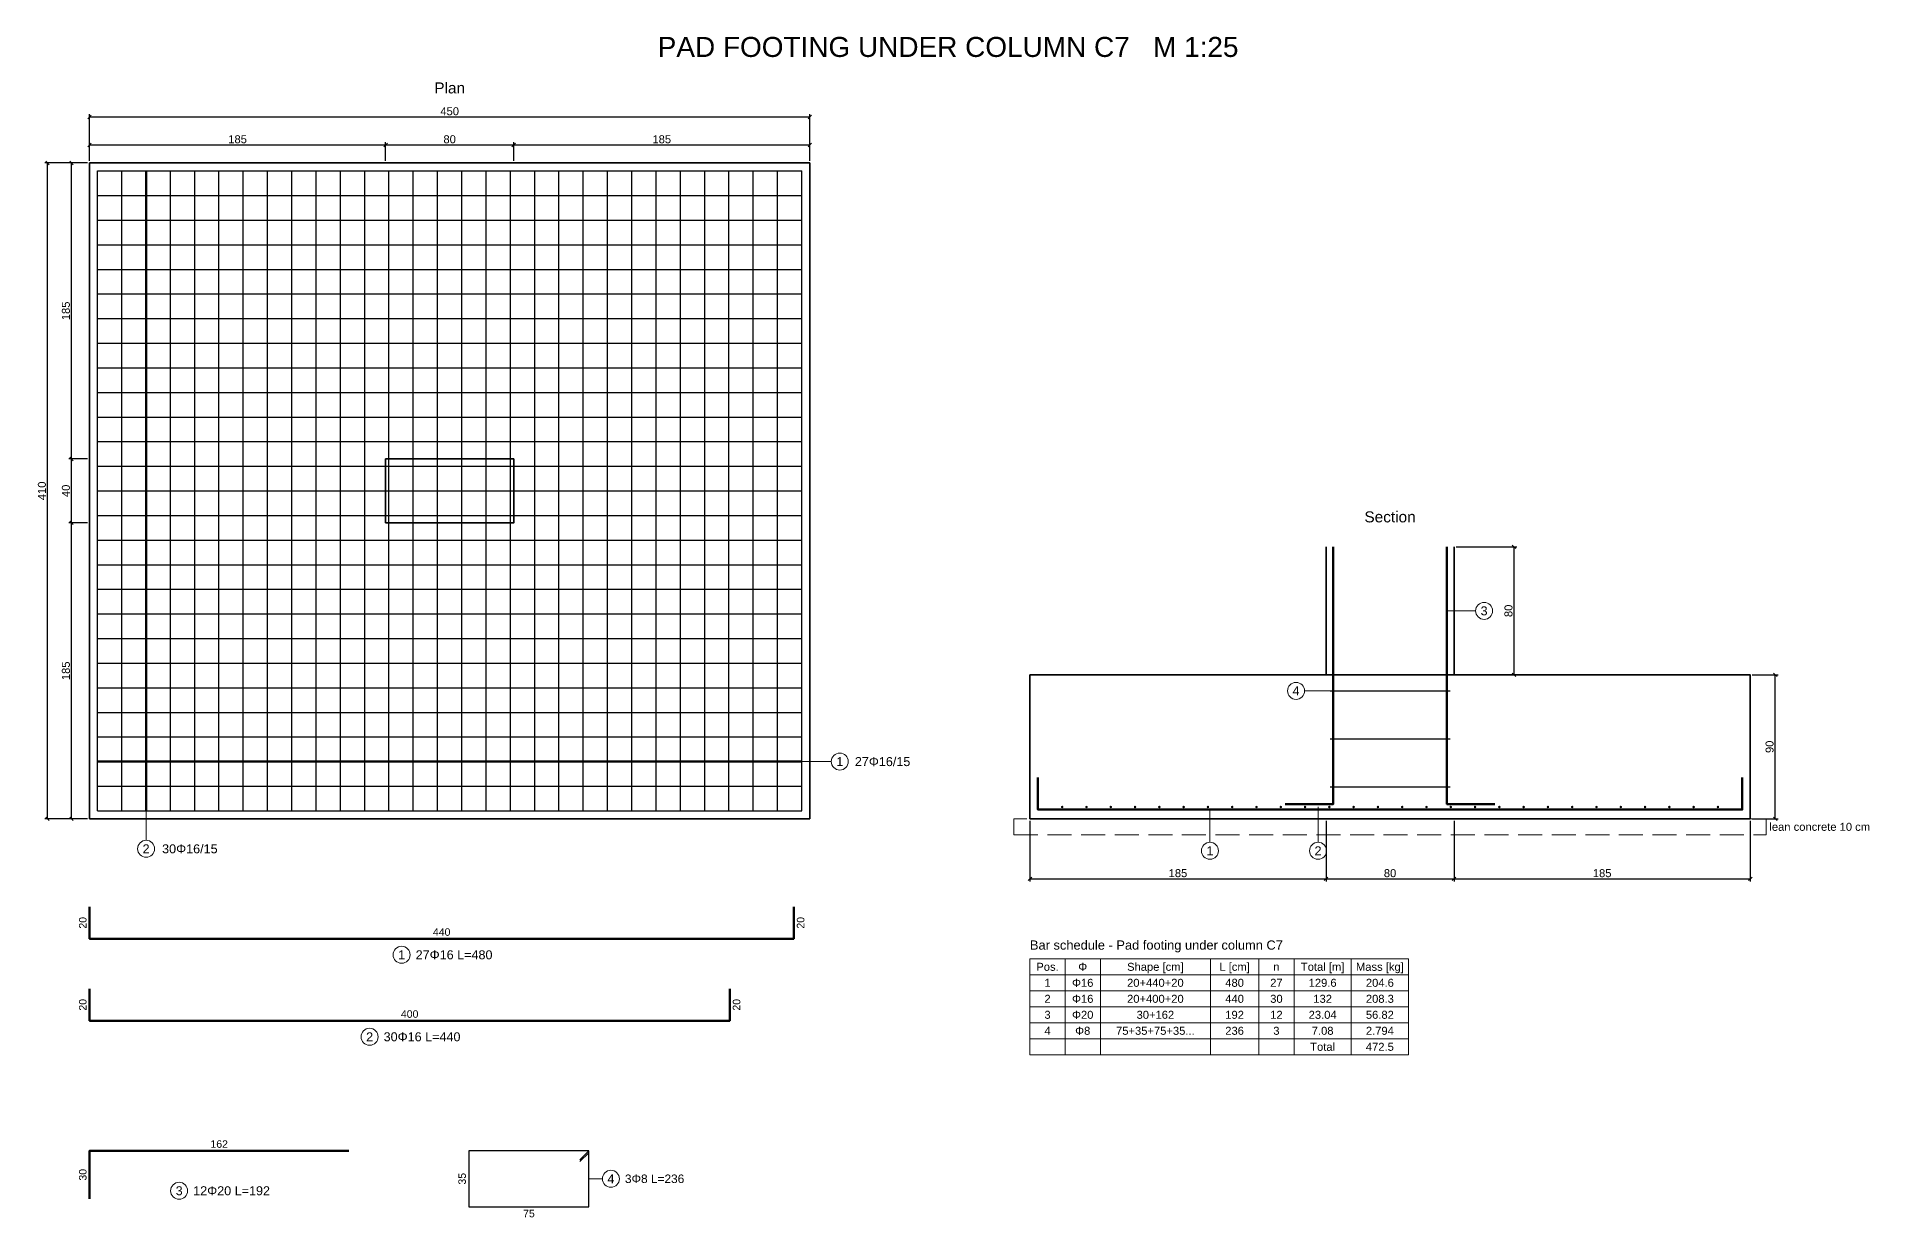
# Model space of a CAD drawing. Header units: millimetres. Extents: x -455 to 11942, y -2742 to 3320.
# Drawn here: x 7751 to 8896, y -2158 to -1420 of the extents above; entities that cross this region are included whole.
import ezdxf
from ezdxf.enums import TextEntityAlignment as Align

# ---------------------------------------------------------------- set-up
doc = ezdxf.new("R2010")
doc.units = ezdxf.units.MM
doc.linetypes.add('RC_DASHED', pattern=[21, 15, -6])
for name, color, linetype, lineweight in [('D-BARS', 1, 'Continuous', 50), ('D-CONCRETE', 7, 'Continuous', 35), ('D-DIM', 3, 'Continuous', 18), ('D-HIDDEN', 8, 'RC_DASHED', 13), ('D-LINKS', 5, 'Continuous', 25), ('D-TEXT', 7, 'Continuous', 18)]:
    doc.layers.add(name, color=color, linetype=linetype, lineweight=lineweight)
doc.styles.add('RC_TEXT', font='arial.ttf')
doc.dimstyles.new('RC_D25', dxfattribs={"dimtxt": 5, "dimasz": 2.25, "dimexe": 1.75, "dimexo": 1.25, "dimgap": 1, "dimtad": 1, "dimdec": 1, "dimdsep": 46, "dimtxsty": 'RC_TEXT', "dimblk": 'OBLIQUE', "dimcen": 2.5, "dimclrd": 3, "dimclre": 3, "dimclrt": 3, "dimazin": 3, "dimtfac": 1, "dimtmove": 2, "dimatfit": 3})

# ---------------------------------------------------------------- blocks, each defined once
blk = doc.blocks.new('_Oblique')
at = {"color": 0, "linetype": 'ByBlock', "lineweight": -2}
blk.add_line((-0.5, -0.5), (0.5, 0.5), dxfattribs=at)

msp = doc.modelspace()

# ---------------------------------------------------------------- hatches: boundary and pattern name
at = {"layer": 'D-BARS'}
h = msp.add_hatch(color=7, dxfattribs=at)
h.dxf.hatch_style = 1
edge = h.paths.add_edge_path()
edge.add_arc((8376.99, -1901.12), 0.8, 0, 360)
h = msp.add_hatch(color=7, dxfattribs=at)
h.dxf.hatch_style = 1
edge = h.paths.add_edge_path()
edge.add_arc((8392.16, -1901.12), 0.8, 0, 360)
h = msp.add_hatch(color=7, dxfattribs=at)
h.dxf.hatch_style = 1
edge = h.paths.add_edge_path()
edge.add_arc((8407.34, -1901.12), 0.8, 0, 360)
h = msp.add_hatch(color=7, dxfattribs=at)
h.dxf.hatch_style = 1
edge = h.paths.add_edge_path()
edge.add_arc((8422.51, -1901.12), 0.8, 0, 360)
h = msp.add_hatch(color=7, dxfattribs=at)
h.dxf.hatch_style = 1
edge = h.paths.add_edge_path()
edge.add_arc((8437.68, -1901.12), 0.8, 0, 360)
h = msp.add_hatch(color=7, dxfattribs=at)
h.dxf.hatch_style = 1
edge = h.paths.add_edge_path()
edge.add_arc((8452.85, -1901.12), 0.8, 0, 360)
h = msp.add_hatch(color=7, dxfattribs=at)
h.dxf.hatch_style = 1
edge = h.paths.add_edge_path()
edge.add_arc((8468.03, -1901.12), 0.8, 0, 360)
h = msp.add_hatch(color=7, dxfattribs=at)
h.dxf.hatch_style = 1
edge = h.paths.add_edge_path()
edge.add_arc((8483.2, -1901.12), 0.8, 0, 360)
h = msp.add_hatch(color=7, dxfattribs=at)
h.dxf.hatch_style = 1
edge = h.paths.add_edge_path()
edge.add_arc((8498.37, -1901.12), 0.8, 0, 360)
h = msp.add_hatch(color=7, dxfattribs=at)
h.dxf.hatch_style = 1
edge = h.paths.add_edge_path()
edge.add_arc((8513.54, -1901.12), 0.8, 0, 360)
h = msp.add_hatch(color=7, dxfattribs=at)
h.dxf.hatch_style = 1
edge = h.paths.add_edge_path()
edge.add_arc((8528.72, -1901.12), 0.8, 0, 360)
h = msp.add_hatch(color=7, dxfattribs=at)
h.dxf.hatch_style = 1
edge = h.paths.add_edge_path()
edge.add_arc((8543.89, -1901.12), 0.8, 0, 360)
h = msp.add_hatch(color=7, dxfattribs=at)
h.dxf.hatch_style = 1
edge = h.paths.add_edge_path()
edge.add_arc((8559.06, -1901.12), 0.8, 0, 360)
h = msp.add_hatch(color=7, dxfattribs=at)
h.dxf.hatch_style = 1
edge = h.paths.add_edge_path()
edge.add_arc((8574.23, -1901.12), 0.8, 0, 360)
h = msp.add_hatch(color=7, dxfattribs=at)
h.dxf.hatch_style = 1
edge = h.paths.add_edge_path()
edge.add_arc((8589.41, -1901.12), 0.8, 0, 360)
h = msp.add_hatch(color=7, dxfattribs=at)
h.dxf.hatch_style = 1
edge = h.paths.add_edge_path()
edge.add_arc((8604.58, -1901.12), 0.8, 0, 360)
h = msp.add_hatch(color=7, dxfattribs=at)
h.dxf.hatch_style = 1
edge = h.paths.add_edge_path()
edge.add_arc((8619.75, -1901.12), 0.8, 0, 360)
h = msp.add_hatch(color=7, dxfattribs=at)
h.dxf.hatch_style = 1
edge = h.paths.add_edge_path()
edge.add_arc((8634.92, -1901.12), 0.8, 0, 360)
h = msp.add_hatch(color=7, dxfattribs=at)
h.dxf.hatch_style = 1
edge = h.paths.add_edge_path()
edge.add_arc((8650.1, -1901.12), 0.8, 0, 360)
h = msp.add_hatch(color=7, dxfattribs=at)
h.dxf.hatch_style = 1
edge = h.paths.add_edge_path()
edge.add_arc((8665.27, -1901.12), 0.8, 0, 360)
h = msp.add_hatch(color=7, dxfattribs=at)
h.dxf.hatch_style = 1
edge = h.paths.add_edge_path()
edge.add_arc((8680.44, -1901.12), 0.8, 0, 360)
h = msp.add_hatch(color=7, dxfattribs=at)
h.dxf.hatch_style = 1
edge = h.paths.add_edge_path()
edge.add_arc((8695.61, -1901.12), 0.8, 0, 360)
h = msp.add_hatch(color=7, dxfattribs=at)
h.dxf.hatch_style = 1
edge = h.paths.add_edge_path()
edge.add_arc((8710.78, -1901.12), 0.8, 0, 360)
h = msp.add_hatch(color=7, dxfattribs=at)
h.dxf.hatch_style = 1
edge = h.paths.add_edge_path()
edge.add_arc((8725.96, -1901.12), 0.8, 0, 360)
h = msp.add_hatch(color=7, dxfattribs=at)
h.dxf.hatch_style = 1
edge = h.paths.add_edge_path()
edge.add_arc((8741.13, -1901.12), 0.8, 0, 360)
h = msp.add_hatch(color=7, dxfattribs=at)
h.dxf.hatch_style = 1
edge = h.paths.add_edge_path()
edge.add_arc((8756.3, -1901.12), 0.8, 0, 360)
h = msp.add_hatch(color=7, dxfattribs=at)
h.dxf.hatch_style = 1
edge = h.paths.add_edge_path()
edge.add_arc((8771.47, -1901.12), 0.8, 0, 360)
h = msp.add_hatch(color=7, dxfattribs=at)
h.dxf.hatch_style = 1
edge = h.paths.add_edge_path()
edge.add_arc((8786.65, -1901.12), 0.8, 0, 360)
h = msp.add_hatch(color=7, dxfattribs=at)
h.dxf.hatch_style = 1
edge = h.paths.add_edge_path()
edge.add_arc((8801.82, -1901.12), 0.8, 0, 360)
h = msp.add_hatch(color=7, dxfattribs=at)
h.dxf.hatch_style = 1
edge = h.paths.add_edge_path()
edge.add_arc((8816.99, -1901.12), 0.8, 0, 360)

# ---------------------------------------------------------------- linework, layer by layer
for p, q in [((7819.84, -1903.52), (7819.84, -1503.52)), ((7789.49, -1872.75), (8229.49, -1872.75))]:
    msp.add_line(p, q, dxfattribs=at)
for points in [[(8531.49, -1899.32), (8561.49, -1899.32), (8561.49, -1738.52)], [(8662.49, -1899.32), (8632.49, -1899.32), (8632.49, -1738.52)], [(8376.99, -1882.72), (8376.99, -1902.72), (8816.99, -1902.72), (8816.99, -1882.72)], [(7784.49, -1963.52), (7784.49, -1983.52), (8224.49, -1983.52), (8224.49, -1963.52)], [(7784.49, -2014.77), (7784.49, -2034.77), (8184.49, -2034.77), (8184.49, -2014.77)], [(7784.49, -2146.02), (7784.49, -2116.02), (7946.49, -2116.02)]]:
    msp.add_lwpolyline(points, dxfattribs=at)
at = {"layer": 'D-CONCRETE'}
for p, q in [((8556.99, -1818.52), (8556.99, -1738.52)), ((8636.99, -1818.52), (8636.99, -1738.52))]:
    msp.add_line(p, q, dxfattribs=at)
for points in [[(7784.49, -1908.52), (8234.49, -1908.52), (8234.49, -1498.52), (7784.49, -1498.52)], [(7969.49, -1723.52), (8049.49, -1723.52), (8049.49, -1683.52), (7969.49, -1683.52)], [(8371.99, -1908.52), (8821.99, -1908.52), (8821.99, -1818.52), (8371.99, -1818.52)]]:
    msp.add_lwpolyline(points, close=True, dxfattribs=at)
at = {"layer": 'D-HIDDEN'}
msp.add_lwpolyline([(8361.99, -1918.52), (8831.99, -1918.52), (8831.99, -1908.52), (8361.99, -1908.52)], close=True, dxfattribs=at)
at = {"layer": 'D-LINKS'}
for p, q in [((7789.49, -1503.52), (8229.49, -1503.52)), ((7789.49, -1903.52), (7789.49, -1503.52)), ((7804.66, -1903.52), (7804.66, -1503.52)), ((7835.01, -1903.52), (7835.01, -1503.52)), ((7850.18, -1903.52), (7850.18, -1503.52)), ((7865.35, -1903.52), (7865.35, -1503.52)), ((7880.53, -1903.52), (7880.53, -1503.52)), ((7895.7, -1903.52), (7895.7, -1503.52)), ((7910.87, -1903.52), (7910.87, -1503.52)), ((7926.04, -1903.52), (7926.04, -1503.52)), ((7941.22, -1903.52), (7941.22, -1503.52)), ((7956.39, -1903.52), (7956.39, -1503.52)), ((7971.56, -1903.52), (7971.56, -1503.52)), ((7986.73, -1903.52), (7986.73, -1503.52)), ((8001.91, -1903.52), (8001.91, -1503.52)), ((8017.08, -1903.52), (8017.08, -1503.52)), ((8032.25, -1903.52), (8032.25, -1503.52)), ((8047.42, -1903.52), (8047.42, -1503.52)), ((8062.6, -1903.52), (8062.6, -1503.52)), ((8077.77, -1903.52), (8077.77, -1503.52)), ((8092.94, -1903.52), (8092.94, -1503.52)), ((8108.11, -1903.52), (8108.11, -1503.52)), ((8123.28, -1903.52), (8123.28, -1503.52)), ((8138.46, -1903.52), (8138.46, -1503.52)), ((8153.63, -1903.52), (8153.63, -1503.52)), ((8168.8, -1903.52), (8168.8, -1503.52)), ((8183.97, -1903.52), (8183.97, -1503.52)), ((8199.15, -1903.52), (8199.15, -1503.52)), ((8214.32, -1903.52), (8214.32, -1503.52)), ((8229.49, -1903.52), (8229.49, -1503.52)), ((7789.49, -1518.9), (8229.49, -1518.9)), ((7789.49, -1534.29), (8229.49, -1534.29)), ((7789.49, -1549.67), (8229.49, -1549.67)), ((7789.49, -1565.06), (8229.49, -1565.06)), ((7789.49, -1580.44), (8229.49, -1580.44)), ((7789.49, -1595.82), (8229.49, -1595.82)), ((7789.49, -1611.21), (8229.49, -1611.21)), ((7789.49, -1626.59), (8229.49, -1626.59)), ((7789.49, -1641.98), (8229.49, -1641.98)), ((7789.49, -1657.36), (8229.49, -1657.36)), ((7789.49, -1672.75), (8229.49, -1672.75)), ((7789.49, -1688.13), (8229.49, -1688.13)), ((7789.49, -1703.52), (8229.49, -1703.52)), ((7789.49, -1718.9), (8229.49, -1718.9)), ((7789.49, -1734.29), (8229.49, -1734.29)), ((7789.49, -1749.67), (8229.49, -1749.67)), ((7789.49, -1765.06), (8229.49, -1765.06)), ((7789.49, -1780.44), (8229.49, -1780.44)), ((7789.49, -1795.82), (8229.49, -1795.82)), ((7789.49, -1811.21), (8229.49, -1811.21)), ((7789.49, -1826.59), (8229.49, -1826.59)), ((8559.49, -1828.52), (8634.49, -1828.52)), ((7789.49, -1841.98), (8229.49, -1841.98)), ((7789.49, -1857.36), (8229.49, -1857.36)), ((8559.49, -1858.52), (8634.49, -1858.52)), ((7789.49, -1888.13), (8229.49, -1888.13)), ((8559.49, -1888.52), (8634.49, -1888.52)), ((7789.49, -1903.52), (8229.49, -1903.52)), ((8096.49, -2116.02), (8090.89, -2121.62)), ((8096.49, -2117.22), (8090.89, -2122.82))]:
    msp.add_line(p, q, dxfattribs=at)
msp.add_lwpolyline([(8021.49, -2151.02), (8096.49, -2151.02), (8096.49, -2116.02), (8021.49, -2116.02)], close=True, dxfattribs=at)
at = {"layer": 'D-TEXT'}
for p, q in [((8650.43, -1778.52), (8632.49, -1778.52)), ((8543.55, -1828.52), (8559.49, -1828.52)), ((8247.93, -1872.75), (8229.49, -1872.75)), ((7819.84, -1921.95), (7819.84, -1903.52)), ((8484.49, -1923.2), (8484.49, -1902.72)), ((8551.99, -1923.2), (8551.99, -1901.12)), ((8371.99, -1996.02), (8608.49, -1996.02)), ((8371.99, -1996.02), (8371.99, -2056.02)), ((8393.99, -1996.02), (8393.99, -2056.02)), ((8415.99, -1996.02), (8415.99, -2056.02)), ((8484.74, -1996.02), (8484.74, -2056.02)), ((8514.99, -1996.02), (8514.99, -2056.02)), ((8536.99, -1996.02), (8536.99, -2056.02)), ((8572.74, -1996.02), (8572.74, -2056.02)), ((8608.49, -1996.02), (8608.49, -2056.02)), ((8371.99, -2006.02), (8608.49, -2006.02)), ((8371.99, -2016.02), (8608.49, -2016.02)), ((8371.99, -2026.02), (8608.49, -2026.02)), ((8371.99, -2036.02), (8608.49, -2036.02)), ((8371.99, -2046.02), (8608.49, -2046.02)), ((8371.99, -2056.02), (8608.49, -2056.02)), ((8104.93, -2133.52), (8096.49, -2133.52))]:
    msp.add_line(p, q, dxfattribs=at)
for centre in [(8655.74, -1778.52), (8538.24, -1828.52), (8253.24, -1872.75), (7819.84, -1927.27), (8484.49, -1928.52), (8551.99, -1928.52), (7979.49, -1993.52), (7959.49, -2044.77), (8110.24, -2133.52), (7840.49, -2141.02)]:
    msp.add_circle(centre, 5.31, dxfattribs=at)

# ---------------------------------------------------------------- texts
at = {"layer": 'D-TEXT', "style": 'RC_TEXT'}
for s, height, p in [('PAD FOOTING UNDER COLUMN C7   M 1:25', 12.5, (8320.88, -1426.02)), ('Plan', 6.875, (8009.49, -1451.64)), ('Section', 6.875, (8596.99, -1719.77)), ('3', 5.62, (8655.74, -1778.52)), ('4', 5.62, (8538.24, -1828.52)), ('1', 5.62, (8253.24, -1872.75)), ('2', 5.62, (7819.84, -1927.27)), ('1', 5.62, (8484.49, -1928.52)), ('2', 5.62, (8551.99, -1928.52)), ('440', 4.688, (8004.49, -1979.3)), ('1', 5.62, (7979.49, -1993.52)), ('Pos.', 5, (8382.99, -2001.02)), ('Φ', 5, (8404.99, -2001.02)), ('Shape [cm]', 5, (8450.37, -2001.02)), ('L [cm]', 5, (8499.87, -2001.02)), ('n', 5, (8525.99, -2001.02)), ('Total [m]', 5, (8554.87, -2001.02)), ('Mass [kg]', 5, (8590.62, -2001.02)), ('1', 5, (8382.99, -2011.02)), ('Φ16', 5, (8404.99, -2011.02)), ('20+440+20', 5, (8450.37, -2011.02)), ('480', 5, (8499.87, -2011.02)), ('27', 5, (8525.99, -2011.02)), ('129.6', 5, (8554.87, -2011.02)), ('204.6', 5, (8590.62, -2011.02)), ('2', 5, (8382.99, -2021.02)), ('Φ16', 5, (8404.99, -2021.02)), ('20+400+20', 5, (8450.37, -2021.02)), ('440', 5, (8499.87, -2021.02)), ('30', 5, (8525.99, -2021.02)), ('132', 5, (8554.87, -2021.02)), ('208.3', 5, (8590.62, -2021.02)), ('400', 4.688, (7984.49, -2030.55)), ('3', 5, (8382.99, -2031.02)), ('Φ20', 5, (8404.99, -2031.02)), ('30+162', 5, (8450.37, -2031.02)), ('192', 5, (8499.87, -2031.02)), ('12', 5, (8525.99, -2031.02)), ('23.04', 5, (8554.87, -2031.02)), ('56.82', 5, (8590.62, -2031.02)), ('2', 5.62, (7959.49, -2044.77)), ('4', 5, (8382.99, -2041.02)), ('Φ8', 5, (8404.99, -2041.02)), ('75+35+75+35...', 5, (8450.37, -2041.02)), ('236', 5, (8499.87, -2041.02)), ('3', 5, (8525.99, -2041.02)), ('Total', 5, (8554.87, -2051.02)), ('7.08', 5, (8554.87, -2041.02)), ('472.5', 5, (8590.62, -2051.02)), ('2.794', 5, (8590.62, -2041.02)), ('162', 4.688, (7865.49, -2111.8)), ('3', 5.62, (7840.49, -2141.02)), ('4', 5.62, (8110.24, -2133.52)), ('75', 4.688, (8058.99, -2155.24))]:
    msp.add_text(s, height=height, dxfattribs=at).set_placement(p, align=Align.MIDDLE_CENTER)
for s, height, p in [('27Φ16/15', 5.625, (8262.62, -1872.75)), ('lean concrete 10 cm', 5, (8833.99, -1913.52)), ('30Φ16/15', 5.625, (7829.84, -1927.27)), ('27Φ16 L=480', 5.625, (7988.24, -1993.52)), ('30Φ16 L=440', 5.625, (7968.24, -2044.77)), ('12Φ20 L=192', 5.625, (7849.24, -2141.02)), ('3Φ8 L=236', 5.312, (8118.99, -2133.52))]:
    msp.add_text(s, height=height, dxfattribs=at).set_placement(p, align=Align.MIDDLE_LEFT)
for s, rotation, p in [('20', -270, (7780.27, -1973.52)), ('20', 90, (8228.71, -1973.52)), ('20', -270, (7780.27, -2024.77)), ('20', 90, (8188.71, -2024.77)), ('30', 90, (7780.27, -2131.02)), ('35', 90, (8017.27, -2133.52))]:
    msp.add_text(s, height=4.688, rotation=rotation, dxfattribs=at).set_placement(p, align=Align.MIDDLE_CENTER)
msp.add_text('Bar schedule - Pad footing under column C7', height=5.75, dxfattribs=at).set_placement((8371.99, -1992.02), align=Align.BOTTOM_LEFT)

# ---------------------------------------------------------------- dimensions: what is measured, and where the dimension line sits
at = {"layer": 'D-DIM'}
for base, p1, p2 in [((7784.49, -1469.77), (7784.49, -1498.52), (8234.49, -1498.52)), ((7784.49, -1487.27), (7784.49, -1498.52), (7969.49, -1498.52)), ((7969.49, -1487.27), (7969.49, -1498.52), (8049.49, -1498.52)), ((8049.49, -1487.27), (8049.49, -1498.52), (8234.49, -1498.52)), ((8371.99, -1946.02), (8371.99, -1908.52), (8556.99, -1908.52)), ((8556.99, -1946.02), (8556.99, -1908.52), (8636.99, -1908.52)), ((8636.99, -1946.02), (8636.99, -1908.52), (8821.99, -1908.52))]:
    msp.add_linear_dim(base=base, p1=p1, p2=p2, dimstyle='RC_D25', dxfattribs=at).render()
for base, p1, p2 in [((7758.24, -1908.52), (7784.49, -1908.52), (7784.49, -1498.52)), ((7773.24, -1683.52), (7784.49, -1683.52), (7784.49, -1498.52)), ((7773.24, -1723.52), (7784.49, -1723.52), (7784.49, -1683.52)), ((7773.24, -1908.52), (7784.49, -1908.52), (7784.49, -1723.52)), ((8674.49, -1818.52), (8636.99, -1818.52), (8636.99, -1738.52)), ((8837.62, -1908.52), (8821.99, -1908.52), (8821.99, -1818.52))]:
    msp.add_linear_dim(base=base, p1=p1, p2=p2, angle=90, dimstyle='RC_D25', dxfattribs=at).render()

doc.saveas('drawing.dxf')
